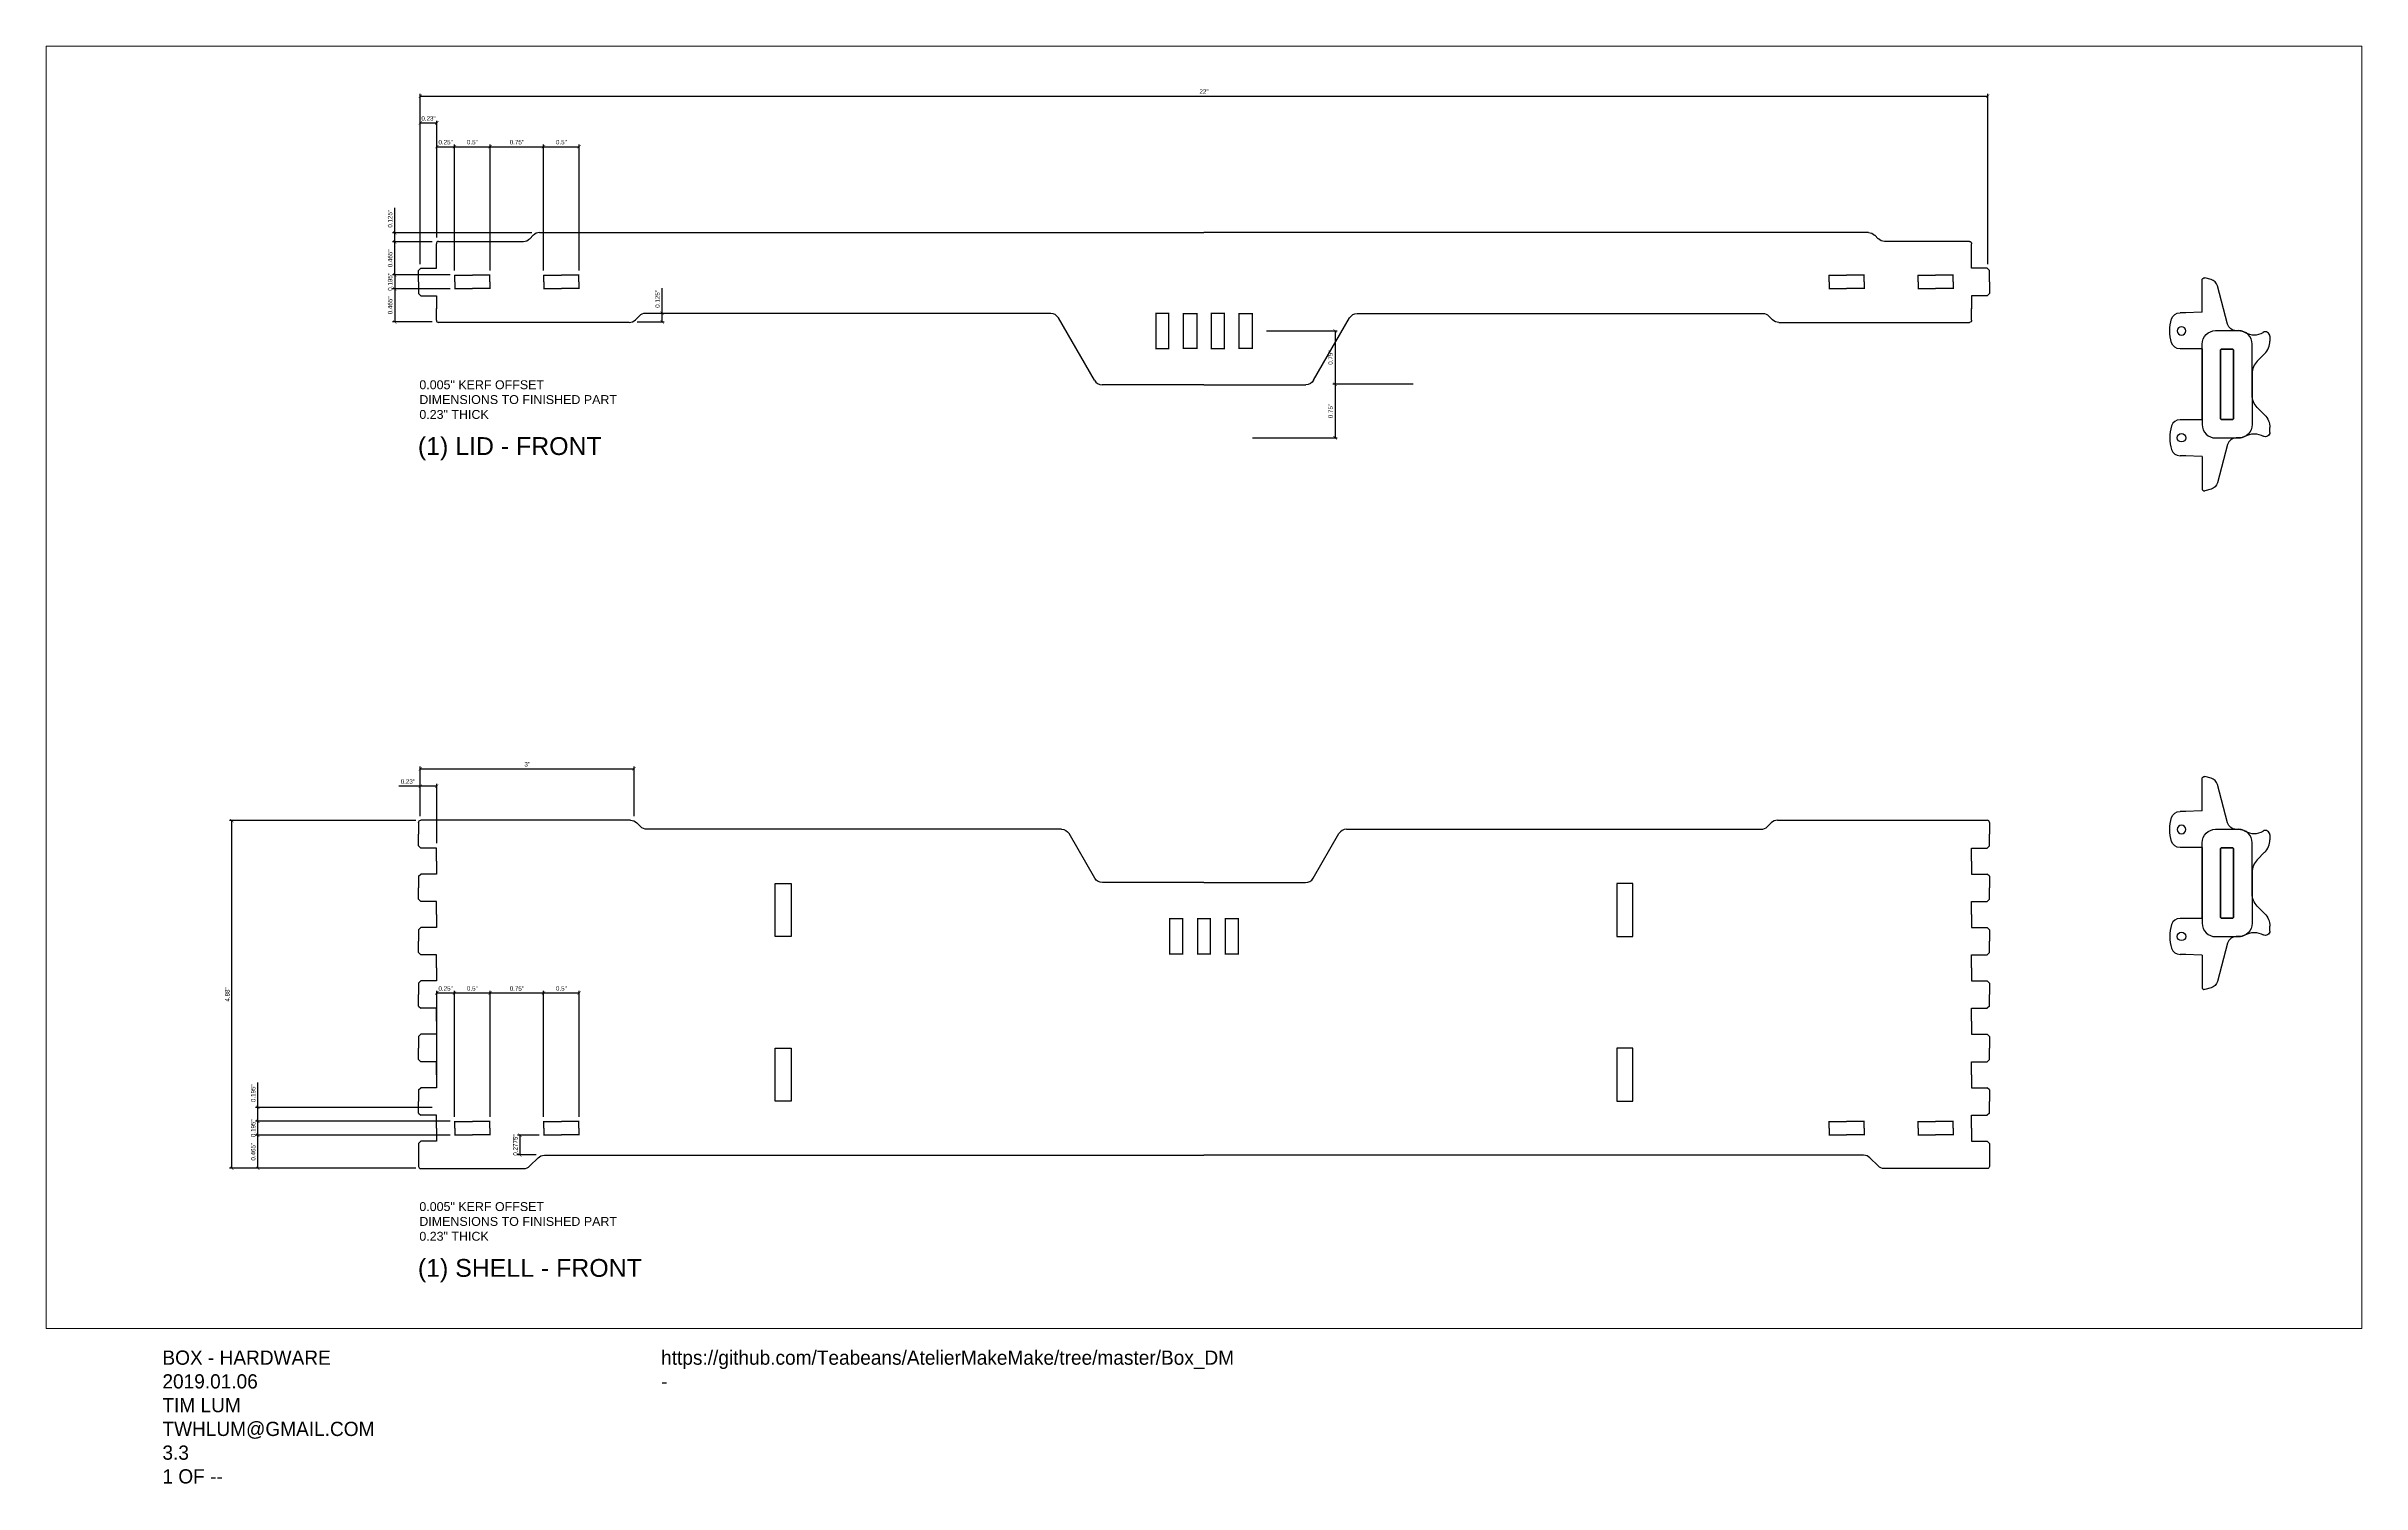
# Paper-space layout 'Elev_Front' of a CAD drawing. Header units: inches. Extents: x 0.8 to 33.2, y 1.1 to 21.2.
# The model-space entities are those that its viewports show. They can reach past a viewport. Long polylines and large blocks are cut down to what shows.
import ezdxf

# ---------------------------------------------------------------- set-up
doc = ezdxf.new("R2010")
doc.units = ezdxf.units.IN
doc.header["$MEASUREMENT"] = 0
doc.layers.add('ANNO', color=6, linetype='Continuous', lineweight=0)
doc.layers.add('CUT', color=1, linetype='Continuous')
doc.layers.add('CUT_195', color=3, linetype='Continuous')
doc.styles.get("Standard").update_dxf_attribs({"font": 'arial.ttf'})
doc.dimstyles.get("Standard").update_dxf_attribs({"dimtxt": 0.0625, "dimasz": 0.046875, "dimexe": 0.03125, "dimexo": 0.0625, "dimgap": 0.03125, "dimtad": 1, "dimdec": 4, "dimdsep": 46, "dimtxsty": 'Standard', "dimblk": 'ARCHTICK', "dimcen": 0.09, "dimadec": 0, "dimazin": 0, "dimtfac": 1, "dimtdec": 4, "dimtofl": 0, "dimtmove": 0, "dimatfit": 3, "dimldrblk": 'DOT', "dimfxl": 0, "dimtolj": 1, "dimtzin": 0, "dimarcsym": 0})

# ---------------------------------------------------------------- blocks, each defined once
blk = doc.blocks.new('BraceHole_Quarter')
at = {"layer": 'CUT', "ltscale": 0.003906}
for p, q in [((-0.25, 0.0935), (0, 0.0935)), ((-0.246, 0), (-0.246, 0.0975))]:
    blk.add_line(p, q, dxfattribs=at)
blk = doc.blocks.new('BraceHole')
at = {"color": 0}
blk.add_blockref('BraceHole_Quarter', (0, 0), dxfattribs=at)
at = {"color": 0, "xscale": -1, "rotation": 180}
blk.add_blockref('BraceHole_Quarter', (0, 0), dxfattribs=at)
at = {"color": 0, "xscale": -1}
blk.add_blockref('BraceHole_Quarter', (0, 0), dxfattribs=at)
at = {"color": 0, "rotation": 180}
blk.add_blockref('BraceHole_Quarter', (0, 0), dxfattribs=at)
blk = doc.blocks.new('BraceHoles')
at = {"color": 0}
for p in [(0.5, 0), (1.75, 0)]:
    blk.add_blockref('BraceHole', p, dxfattribs=at)
blk = doc.blocks.new('Dovetail_Half')
for p, q in [((-0.25, 0.21375), (-0.25, 0.375)), ((-0.25, 0.21375), (-0.21875, 0.1825)), ((0, 0.1825), (-0.21875, 0.1825)), ((0, 0), (0, 0.1825))]:
    blk.add_line(p, q)
blk = doc.blocks.new('Bottom_Front_Half')
at = {"layer": 'CUT', "ltscale": 0.015625}
for p, q in [((8.05, 4.885), (10.994, 4.885)), ((1.533, 4.073), (1.894, 4.698)), ((2.002, 4.76), (7.821, 4.76)), ((7.91, 4.797), (7.961, 4.848)), ((11.025, 4.854), (11.025, 4.688)), ((0, 4.01), (1.425, 4.01))]:
    blk.add_line(p, q, dxfattribs=at)
for points in [[(5.793, 3.997), (5.793, 3.253), (6.017, 3.253), (6.017, 3.997)], [(5.793, 1.685), (5.793, 0.941), (6.017, 0.941), (6.017, 1.685)]]:
    blk.add_lwpolyline(points, close=True, dxfattribs=at)
blk.add_lwpolyline([(11.025, 0.188), (11.025, 0.026, -0.414214), (10.994, -0.005), (9.55, -0.005, -0.198912), (9.461, 0.032), (9.347, 0.146, 0.198912), (9.259, 0.183), (0, 0.183)], format="xyb", dxfattribs=at)
for centre, radius, start, end in [((8.05, 4.76), 0.125, 90, 135), ((10.994, 4.854), 0.0312, 0, 90), ((2.002, 4.635), 0.125, 90, 150), ((7.821, 4.885), 0.125, 270, 315), ((1.425, 4.135), 0.125, 270, 330)]:
    blk.add_arc(centre, radius, start, end, dxfattribs=at)
at = {"xscale": -1}
blk.add_blockref('BraceHoles', (10.77, 0.562), dxfattribs=at)
at = {"layer": 'CUT', "xscale": -1}
for p in [(10.775, 4.313), (10.775, 3.563), (10.775, 2.813), (10.775, 2.063), (10.775, 1.313), (10.775, 0.562)]:
    blk.add_blockref('Dovetail_Half', p, dxfattribs=at)
at = {"layer": 'CUT', "rotation": 180}
for p in [(10.775, 4.313), (10.775, 3.563), (10.775, 2.813), (10.775, 2.063), (10.775, 1.313), (10.775, 0.562)]:
    blk.add_blockref('Dovetail_Half', p, dxfattribs=at)
blk = doc.blocks.new('HingeHole')
at = {"layer": 'CUT', "ltscale": 0.003906}
for p, q in [((-0.0975, 0.495), (0.0975, 0.495)), ((-0.0925, 0), (-0.0925, 0.5)), ((0.0925, 0.5), (0.0925, 0)), ((0.0975, 0.005), (-0.0975, 0.005))]:
    blk.add_line(p, q, dxfattribs=at)
blk = doc.blocks.new('Bottom_Front_Full')
at = {"xscale": -1}
blk.add_blockref('Bottom_Front_Half', (0, 0), dxfattribs=at)
for name, p in [('Bottom_Front_Half', (0, 0)), ('HingeHole', (-0.39, 3.005)), ('HingeHole', (0, 3.005)), ('HingeHole', (0.39, 3.005))]:
    blk.add_blockref(name, p)
blk = doc.blocks.new('Dovetail_Out_Half')
for p, q in [((0.24, 0.1925), (0.24, 0.375)), ((-0.01, 0.16125), (0.02125, 0.1925)), ((-0.01, 0), (-0.01, 0.16125)), ((0.02125, 0.1925), (0.24, 0.1925))]:
    blk.add_line(p, q)
blk = doc.blocks.new('Lid_Front_Half')
at = {"layer": 'CUT'}
for p, q in [((-9.325, 0.005), (0, 0.005)), ((-10.775, -0.313), (-10.775, -0.151)), ((-10.744, -0.12), (-9.554, -0.12)), ((-9.465, -0.083), (-9.414, -0.032)), ((-10.775, -1.224), (-10.775, -1.062)), ((-8.07, -1.255), (-10.744, -1.255)), ((-7.93, -1.167), (-7.981, -1.218)), ((-2.152, -1.13), (-7.841, -1.13)), ((-1.539, -2.068), (-2.044, -1.193)), ((0, -2.13), (-1.431, -2.13))]:
    blk.add_line(p, q, dxfattribs=at)
for centre, radius, start, end in [((-9.325, -0.12), 0.125, 90, 135), ((-10.744, -0.151), 0.0312, 90, 180), ((-9.554, 0.005), 0.125, 270, 315), ((-10.744, -1.224), 0.0312, 180, 270), ((-8.07, -1.13), 0.125, 270, 315), ((-7.841, -1.255), 0.125, 90, 135), ((-2.152, -1.255), 0.125, 30, 90), ((-1.431, -2.005), 0.125, 210, 270)]:
    blk.add_arc(centre, radius, start, end, dxfattribs=at)
at = {"xscale": -1, "rotation": 180}
for name, p in [('BraceHoles', (-10.77, -0.688)), ('HingeHole', (-0.585, -1.125))]:
    blk.add_blockref(name, p, dxfattribs=at)
at = {"rotation": 180}
blk.add_blockref('HingeHole', (-0.195, -1.125), dxfattribs=at)
at = {"layer": 'CUT'}
blk.add_blockref('Dovetail_Out_Half', (-11.015, -0.688), dxfattribs=at)
at = {"layer": 'CUT', "xscale": -1, "rotation": 180}
blk.add_blockref('Dovetail_Out_Half', (-11.015, -0.688), dxfattribs=at)
blk = doc.blocks.new('Lid_Top_Front')
blk.add_blockref('Lid_Front_Half', (0, 1.25))
at = {"xscale": -1}
blk.add_blockref('Lid_Front_Half', (0, 1.25), dxfattribs=at)
blk = doc.blocks.new('_ArchTick')
at = {"color": 0, "linetype": 'ByBlock', "const_width": 0.15}
blk.add_lwpolyline([(-0.5, -0.5), (0.5, 0.5)], dxfattribs=at)
blk = doc.blocks.new('*D299')
at = {"layer": 'ANNO', "color": 0, "lineweight": -2, "transparency": 16777216}
for p, q in [((1, 47.943), (1, 50.333)), ((1, 50.302), (23, 50.302)), ((23, 47.943), (23, 50.333))]:
    blk.add_line(p, q, dxfattribs=at)
at = {"layer": 'ANNO', "color": 0, "lineweight": -2, "transparency": 16777216, "xscale": 0.046875, "yscale": 0.046875, "zscale": 0.046875, "rotation": 180}
blk.add_blockref('_ArchTick', (1, 50.302), dxfattribs=at)
at = {"layer": 'ANNO', "color": 0, "lineweight": -2, "transparency": 16777216, "xscale": 0.046875, "yscale": 0.046875, "zscale": 0.046875}
blk.add_blockref('_ArchTick', (23, 50.302), dxfattribs=at)
at = {"layer": 'ANNO', "color": 0, "transparency": 16777216, "insert": (12, 50.365), "char_height": 0.0625, "attachment_point": 5}
blk.add_mtext('\\A1;22"', dxfattribs=at)
blk = doc.blocks.new('_Dot')
at = {"color": 0, "linetype": 'ByBlock', "lineweight": -2}
blk.add_line((-0.5, 0), (-1, 0), dxfattribs=at)
at = {"color": 0, "linetype": 'ByBlock', "const_width": 0.5}
blk.add_lwpolyline([(-0.25, 0, 1), (0.25, 0, 1)], format="xyb", close=True, dxfattribs=at)
blk = doc.blocks.new('*D300')
at = {"layer": 'ANNO', "color": 0, "lineweight": -2, "transparency": 16777216}
for p, q in [((1, 47.941), (1, 49.955)), ((1, 49.924), (1.23, 49.924)), ((1.23, 48.318), (1.23, 49.955))]:
    blk.add_line(p, q, dxfattribs=at)
at = {"layer": 'ANNO', "color": 0, "lineweight": -2, "transparency": 16777216, "xscale": 0.046875, "yscale": 0.046875, "zscale": 0.046875, "rotation": 180}
blk.add_blockref('_ArchTick', (1, 49.924), dxfattribs=at)
at = {"layer": 'ANNO', "color": 0, "lineweight": -2, "transparency": 16777216, "xscale": 0.046875, "yscale": 0.046875, "zscale": 0.046875}
blk.add_blockref('_ArchTick', (1.23, 49.924), dxfattribs=at)
at = {"layer": 'ANNO', "color": 0, "transparency": 16777216, "insert": (1.115, 49.987), "char_height": 0.0625, "attachment_point": 5}
blk.add_mtext('\\A1;0.23"', dxfattribs=at)
blk = doc.blocks.new('*D301')
at = {"layer": 'ANNO', "color": 0, "lineweight": -2, "transparency": 16777216}
for p, q in [((1.23, 48.318), (1.23, 49.622)), ((1.23, 49.591), (1.48, 49.591)), ((1.48, 47.853), (1.48, 49.622))]:
    blk.add_line(p, q, dxfattribs=at)
at = {"layer": 'ANNO', "color": 0, "lineweight": -2, "transparency": 16777216, "xscale": 0.046875, "yscale": 0.046875, "zscale": 0.046875, "rotation": 180}
blk.add_blockref('_ArchTick', (1.23, 49.591), dxfattribs=at)
at = {"layer": 'ANNO', "color": 0, "lineweight": -2, "transparency": 16777216, "xscale": 0.046875, "yscale": 0.046875, "zscale": 0.046875}
blk.add_blockref('_ArchTick', (1.48, 49.591), dxfattribs=at)
at = {"layer": 'ANNO', "color": 0, "transparency": 16777216, "insert": (1.355, 49.654), "char_height": 0.0625, "attachment_point": 5}
blk.add_mtext('\\A1;0.25"', dxfattribs=at)
blk = doc.blocks.new('*D302')
at = {"layer": 'ANNO', "color": 0, "lineweight": -2, "transparency": 16777216}
for p, q in [((1.48, 47.853), (1.48, 49.622)), ((1.48, 49.591), (1.98, 49.591)), ((1.98, 47.853), (1.98, 49.622))]:
    blk.add_line(p, q, dxfattribs=at)
at = {"layer": 'ANNO', "color": 0, "lineweight": -2, "transparency": 16777216, "xscale": 0.046875, "yscale": 0.046875, "zscale": 0.046875, "rotation": 180}
blk.add_blockref('_ArchTick', (1.48, 49.591), dxfattribs=at)
at = {"layer": 'ANNO', "color": 0, "lineweight": -2, "transparency": 16777216, "xscale": 0.046875, "yscale": 0.046875, "zscale": 0.046875}
blk.add_blockref('_ArchTick', (1.98, 49.591), dxfattribs=at)
at = {"layer": 'ANNO', "color": 0, "transparency": 16777216, "insert": (1.73, 49.654), "char_height": 0.0625, "attachment_point": 5}
blk.add_mtext('\\A1;0.5"', dxfattribs=at)
blk = doc.blocks.new('*D303')
at = {"layer": 'ANNO', "color": 0, "lineweight": -2, "transparency": 16777216}
for p, q in [((1.98, 47.853), (1.98, 49.622)), ((1.98, 49.591), (2.73, 49.591)), ((2.73, 47.853), (2.73, 49.622))]:
    blk.add_line(p, q, dxfattribs=at)
at = {"layer": 'ANNO', "color": 0, "lineweight": -2, "transparency": 16777216, "xscale": 0.046875, "yscale": 0.046875, "zscale": 0.046875, "rotation": 180}
blk.add_blockref('_ArchTick', (1.98, 49.591), dxfattribs=at)
at = {"layer": 'ANNO', "color": 0, "lineweight": -2, "transparency": 16777216, "xscale": 0.046875, "yscale": 0.046875, "zscale": 0.046875}
blk.add_blockref('_ArchTick', (2.73, 49.591), dxfattribs=at)
at = {"layer": 'ANNO', "color": 0, "transparency": 16777216, "insert": (2.355, 49.654), "char_height": 0.0625, "attachment_point": 5}
blk.add_mtext('\\A1;0.75"', dxfattribs=at)
blk = doc.blocks.new('*D304')
at = {"layer": 'ANNO', "color": 0, "lineweight": -2, "transparency": 16777216}
for p, q in [((2.73, 47.853), (2.73, 49.622)), ((2.73, 49.591), (3.23, 49.591)), ((3.23, 47.853), (3.23, 49.622))]:
    blk.add_line(p, q, dxfattribs=at)
at = {"layer": 'ANNO', "color": 0, "lineweight": -2, "transparency": 16777216, "xscale": 0.046875, "yscale": 0.046875, "zscale": 0.046875, "rotation": 180}
blk.add_blockref('_ArchTick', (2.73, 49.591), dxfattribs=at)
at = {"layer": 'ANNO', "color": 0, "lineweight": -2, "transparency": 16777216, "xscale": 0.046875, "yscale": 0.046875, "zscale": 0.046875}
blk.add_blockref('_ArchTick', (3.23, 49.591), dxfattribs=at)
at = {"layer": 'ANNO', "color": 0, "transparency": 16777216, "insert": (2.98, 49.654), "char_height": 0.0625, "attachment_point": 5}
blk.add_mtext('\\A1;0.5"', dxfattribs=at)
blk = doc.blocks.new('*D305')
at = {"layer": 'ANNO', "color": 0, "lineweight": -2, "transparency": 16777216}
for p, q in [((1.417, 47.79), (0.608, 47.79)), ((0.64, 47.79), (0.64, 47.595)), ((1.417, 47.595), (0.608, 47.595))]:
    blk.add_line(p, q, dxfattribs=at)
at = {"layer": 'ANNO', "color": 0, "lineweight": -2, "transparency": 16777216, "xscale": 0.046875, "yscale": 0.046875, "zscale": 0.046875}
for p, rotation in [((0.64, 47.79), 90), ((0.64, 47.595), 270)]:
    blk.add_blockref('_ArchTick', p, dxfattribs=dict(at, rotation=rotation))
at = {"layer": 'ANNO', "color": 0, "transparency": 16777216, "insert": (0.576, 47.693), "char_height": 0.0625, "attachment_point": 5, "rotation": 90}
blk.add_mtext('\\A1;0.195"', dxfattribs=at)
blk = doc.blocks.new('*D306')
at = {"layer": 'ANNO', "color": 0, "lineweight": -2, "transparency": 16777216}
for p, q in [((1.417, 47.595), (0.608, 47.595)), ((0.64, 47.595), (0.64, 47.13)), ((1.167, 47.13), (0.608, 47.13))]:
    blk.add_line(p, q, dxfattribs=at)
at = {"layer": 'ANNO', "color": 0, "lineweight": -2, "transparency": 16777216, "xscale": 0.046875, "yscale": 0.046875, "zscale": 0.046875}
for p, rotation in [((0.64, 47.595), 90), ((0.64, 47.13), 270)]:
    blk.add_blockref('_ArchTick', p, dxfattribs=dict(at, rotation=rotation))
at = {"layer": 'ANNO', "color": 0, "transparency": 16777216, "insert": (0.576, 47.363), "char_height": 0.0625, "attachment_point": 5, "rotation": 90}
blk.add_mtext('\\A1;0.465"', dxfattribs=at)
blk = doc.blocks.new('*D307')
at = {"layer": 'ANNO', "color": 0, "lineweight": -2, "transparency": 16777216}
for p, q in [((1.167, 48.255), (0.608, 48.255)), ((0.64, 47.79), (0.64, 48.255)), ((1.417, 47.79), (0.608, 47.79))]:
    blk.add_line(p, q, dxfattribs=at)
at = {"layer": 'ANNO', "color": 0, "lineweight": -2, "transparency": 16777216, "xscale": 0.046875, "yscale": 0.046875, "zscale": 0.046875}
for p, rotation in [((0.64, 48.255), 90), ((0.64, 47.79), 270)]:
    blk.add_blockref('_ArchTick', p, dxfattribs=dict(at, rotation=rotation))
at = {"layer": 'ANNO', "color": 0, "transparency": 16777216, "insert": (0.576, 48.023), "char_height": 0.0625, "attachment_point": 5, "rotation": 90}
blk.add_mtext('\\A1;0.465"', dxfattribs=at)
blk = doc.blocks.new('*D309')
at = {"layer": 'ANNO', "color": 0, "lineweight": -2, "transparency": 16777216}
for p, q in [((0.64, 48.38), (0.64, 48.731)), ((2.563, 48.38), (0.608, 48.38)), ((1.167, 48.255), (0.608, 48.255)), ((0.64, 48.255), (0.64, 48.38))]:
    blk.add_line(p, q, dxfattribs=at)
at = {"layer": 'ANNO', "color": 0, "lineweight": -2, "transparency": 16777216, "xscale": 0.046875, "yscale": 0.046875, "zscale": 0.046875}
for p, rotation in [((0.64, 48.38), 90), ((0.64, 48.255), 270)]:
    blk.add_blockref('_ArchTick', p, dxfattribs=dict(at, rotation=rotation))
at = {"layer": 'ANNO', "color": 0, "transparency": 16777216, "insert": (0.576, 48.579), "char_height": 0.0625, "attachment_point": 5, "rotation": 90}
blk.add_mtext('\\A1;0.125"', dxfattribs=at)
blk = doc.blocks.new('*D310')
at = {"layer": 'ANNO', "color": 0, "lineweight": -2, "transparency": 16777216}
for p, q in [((4.393, 47.255), (4.393, 47.606)), ((4.043, 47.13), (4.424, 47.13)), ((4.167, 47.255), (4.424, 47.255)), ((4.393, 47.13), (4.393, 47.255))]:
    blk.add_line(p, q, dxfattribs=at)
at = {"layer": 'ANNO', "color": 0, "lineweight": -2, "transparency": 16777216, "xscale": 0.046875, "yscale": 0.046875, "zscale": 0.046875}
for p, rotation in [((4.393, 47.255), 90), ((4.393, 47.13), 270)]:
    blk.add_blockref('_ArchTick', p, dxfattribs=dict(at, rotation=rotation))
at = {"layer": 'ANNO', "color": 0, "transparency": 16777216, "insert": (4.33, 47.454), "char_height": 0.0625, "attachment_point": 5, "rotation": 90}
blk.add_mtext('\\A1;0.125"', dxfattribs=at)
blk = doc.blocks.new('*D311')
at = {"layer": 'ANNO', "color": 0, "lineweight": -2, "transparency": 16777216}
for p, q in [((12.875, 47.005), (13.871, 47.005)), ((13.84, 47.005), (13.84, 46.255)), ((14.937, 46.255), (13.808, 46.255))]:
    blk.add_line(p, q, dxfattribs=at)
at = {"layer": 'ANNO', "color": 0, "lineweight": -2, "transparency": 16777216, "xscale": 0.046875, "yscale": 0.046875, "zscale": 0.046875}
for p, rotation in [((13.84, 47.005), 90), ((13.84, 46.255), 270)]:
    blk.add_blockref('_ArchTick', p, dxfattribs=dict(at, rotation=rotation))
at = {"layer": 'ANNO', "color": 0, "transparency": 16777216, "insert": (13.776, 46.63), "char_height": 0.0625, "attachment_point": 5, "rotation": 90}
blk.add_mtext('\\A1;0.75"', dxfattribs=at)
blk = doc.blocks.new('*D312')
at = {"layer": 'ANNO', "color": 0, "lineweight": -2, "transparency": 16777216}
for p, q in [((14.937, 46.255), (13.808, 46.255)), ((13.84, 46.255), (13.84, 45.505)), ((12.68, 45.505), (13.871, 45.505))]:
    blk.add_line(p, q, dxfattribs=at)
at = {"layer": 'ANNO', "color": 0, "lineweight": -2, "transparency": 16777216, "xscale": 0.046875, "yscale": 0.046875, "zscale": 0.046875}
for p, rotation in [((13.84, 46.255), 90), ((13.84, 45.505), 270)]:
    blk.add_blockref('_ArchTick', p, dxfattribs=dict(at, rotation=rotation))
at = {"layer": 'ANNO', "color": 0, "transparency": 16777216, "insert": (13.776, 45.88), "char_height": 0.0625, "attachment_point": 5, "rotation": 90}
blk.add_mtext('\\A1;0.75"', dxfattribs=at)
blk = doc.blocks.new('*D313')
at = {"layer": 'ANNO', "color": 0, "lineweight": -2, "transparency": 16777216}
for p, q in [((0.937, 40.13), (-1.677, 40.13)), ((-1.646, 35.25), (-1.646, 40.13)), ((0.937, 35.25), (-1.677, 35.25))]:
    blk.add_line(p, q, dxfattribs=at)
at = {"layer": 'ANNO', "color": 0, "lineweight": -2, "transparency": 16777216, "xscale": 0.046875, "yscale": 0.046875, "zscale": 0.046875}
for p, rotation in [((-1.646, 40.13), 90), ((-1.646, 35.25), 270)]:
    blk.add_blockref('_ArchTick', p, dxfattribs=dict(at, rotation=rotation))
at = {"layer": 'ANNO', "color": 0, "transparency": 16777216, "insert": (-1.709, 37.69), "char_height": 0.0625, "attachment_point": 5, "rotation": 90}
blk.add_mtext('\\A1;4.88"', dxfattribs=at)
blk = doc.blocks.new('*D314')
at = {"layer": 'ANNO', "color": 0, "lineweight": -2, "transparency": 16777216}
for p, q in [((1.417, 35.715), (-1.313, 35.715)), ((-1.282, 35.25), (-1.282, 35.715)), ((0.938, 35.25), (-1.313, 35.25))]:
    blk.add_line(p, q, dxfattribs=at)
at = {"layer": 'ANNO', "color": 0, "lineweight": -2, "transparency": 16777216, "xscale": 0.046875, "yscale": 0.046875, "zscale": 0.046875}
for p, rotation in [((-1.282, 35.715), 90), ((-1.282, 35.25), 270)]:
    blk.add_blockref('_ArchTick', p, dxfattribs=dict(at, rotation=rotation))
at = {"layer": 'ANNO', "color": 0, "transparency": 16777216, "insert": (-1.345, 35.482), "char_height": 0.0625, "attachment_point": 5, "rotation": 90}
blk.add_mtext('\\A1;0.465"', dxfattribs=at)
blk = doc.blocks.new('*D315')
at = {"layer": 'ANNO', "color": 0, "lineweight": -2, "transparency": 16777216}
for p, q in [((1.417, 35.91), (-1.313, 35.91)), ((-1.282, 35.715), (-1.282, 35.91)), ((1.417, 35.715), (-1.313, 35.715))]:
    blk.add_line(p, q, dxfattribs=at)
at = {"layer": 'ANNO', "color": 0, "lineweight": -2, "transparency": 16777216, "xscale": 0.046875, "yscale": 0.046875, "zscale": 0.046875}
for p, rotation in [((-1.282, 35.91), 90), ((-1.282, 35.715), 270)]:
    blk.add_blockref('_ArchTick', p, dxfattribs=dict(at, rotation=rotation))
at = {"layer": 'ANNO', "color": 0, "transparency": 16777216, "insert": (-1.345, 35.812), "char_height": 0.0625, "attachment_point": 5, "rotation": 90}
blk.add_mtext('\\A1;0.195"', dxfattribs=at)
blk = doc.blocks.new('*D316')
at = {"layer": 'ANNO', "color": 0, "lineweight": -2, "transparency": 16777216}
for p, q in [((2.667, 35.715), (2.366, 35.715)), ((2.625, 35.438), (2.366, 35.438)), ((2.397, 35.715), (2.397, 35.438))]:
    blk.add_line(p, q, dxfattribs=at)
at = {"layer": 'ANNO', "color": 0, "lineweight": -2, "transparency": 16777216, "xscale": 0.046875, "yscale": 0.046875, "zscale": 0.046875}
for p, rotation in [((2.397, 35.715), 90), ((2.397, 35.438), 270)]:
    blk.add_blockref('_ArchTick', p, dxfattribs=dict(at, rotation=rotation))
at = {"layer": 'ANNO', "color": 0, "transparency": 16777216, "insert": (2.334, 35.576), "char_height": 0.0625, "attachment_point": 5, "rotation": 90}
blk.add_mtext('\\A1;0.2775"', dxfattribs=at)
blk = doc.blocks.new('*D317')
at = {"layer": 'ANNO', "color": 0, "lineweight": -2, "transparency": 16777216}
for p, q in [((-1.282, 36.105), (-1.282, 36.456)), ((1.168, 36.105), (-1.313, 36.105)), ((-1.282, 35.91), (-1.282, 36.105)), ((1.417, 35.91), (-1.313, 35.91))]:
    blk.add_line(p, q, dxfattribs=at)
at = {"layer": 'ANNO', "color": 0, "lineweight": -2, "transparency": 16777216, "xscale": 0.046875, "yscale": 0.046875, "zscale": 0.046875}
for p, rotation in [((-1.282, 36.105), 90), ((-1.282, 35.91), 270)]:
    blk.add_blockref('_ArchTick', p, dxfattribs=dict(at, rotation=rotation))
at = {"layer": 'ANNO', "color": 0, "transparency": 16777216, "insert": (-1.345, 36.304), "char_height": 0.0625, "attachment_point": 5, "rotation": 90}
blk.add_mtext('\\A1;0.195"', dxfattribs=at)
blk = doc.blocks.new('*D318')
at = {"layer": 'ANNO', "color": 0, "lineweight": -2, "transparency": 16777216}
for p, q in [((1, 40.193), (1, 40.647)), ((1.23, 39.812), (1.23, 40.647)), ((1, 40.615), (0.697, 40.615)), ((1.23, 40.615), (1, 40.615))]:
    blk.add_line(p, q, dxfattribs=at)
at = {"layer": 'ANNO', "color": 0, "lineweight": -2, "transparency": 16777216, "xscale": 0.046875, "yscale": 0.046875, "zscale": 0.046875, "rotation": 180}
blk.add_blockref('_ArchTick', (1, 40.615), dxfattribs=at)
at = {"layer": 'ANNO', "color": 0, "lineweight": -2, "transparency": 16777216, "xscale": 0.046875, "yscale": 0.046875, "zscale": 0.046875}
blk.add_blockref('_ArchTick', (1.23, 40.615), dxfattribs=at)
at = {"layer": 'ANNO', "color": 0, "transparency": 16777216, "insert": (0.825, 40.679), "char_height": 0.0625, "attachment_point": 5}
blk.add_mtext('\\A1;0.23"', dxfattribs=at)
blk = doc.blocks.new('*D319')
at = {"layer": 'ANNO', "color": 0, "lineweight": -2, "transparency": 16777216}
for p, q in [((1, 40.193), (1, 40.889)), ((1, 40.858), (4, 40.858)), ((4, 40.193), (4, 40.889))]:
    blk.add_line(p, q, dxfattribs=at)
at = {"layer": 'ANNO', "color": 0, "lineweight": -2, "transparency": 16777216, "xscale": 0.046875, "yscale": 0.046875, "zscale": 0.046875, "rotation": 180}
blk.add_blockref('_ArchTick', (1, 40.858), dxfattribs=at)
at = {"layer": 'ANNO', "color": 0, "lineweight": -2, "transparency": 16777216, "xscale": 0.046875, "yscale": 0.046875, "zscale": 0.046875}
blk.add_blockref('_ArchTick', (4, 40.858), dxfattribs=at)
at = {"layer": 'ANNO', "color": 0, "transparency": 16777216, "insert": (2.5, 40.921), "char_height": 0.0625, "attachment_point": 5}
blk.add_mtext('\\A1;3"', dxfattribs=at)
blk = doc.blocks.new('Latch_Mid')
at = {"layer": 'CUT_195', "ltscale": 0.007812}
for p, q in [((0.253, 0.919), (0.253, 1.369)), ((0.253, 0.919), (0.49, 0.909)), ((0.48, 0.909), (0.562, 0.909)), ((0.253, 0.403), (0.49, 0.403)), ((0.48, 0.403), (0.562, 0.403)), ((-0.625, -0.524), (-0.521, -0.42)), ((-0.698, -0.768), (-0.698, -0.7))]:
    blk.add_line(p, q, dxfattribs=at)
for points in [[(-0.448, -0.243), (-0.448, 0.472, -0.414214), (-0.261, 0.659), (-0.226, 0.659, 0.339454), (-0.105, 0.752), (0.038, 1.288, -0.267949), (0.127, 1.376), (0.214, 1.4)], [(0.253, 0.403), (0.253, -0.659, -0.414214), (0.065, -0.847), (-0.261, -0.847, -0.131652), (-0.354, -0.822, -0.131652)]]:
    blk.add_lwpolyline(points, format="xyb", dxfattribs=at)
at = {"layer": 'CUT_195'}
blk.add_lwpolyline([(-0.19, -0.573), (-0.19, 0.386, -0.414214), (-0.174, 0.401), (-0.021, 0.401, -0.414214), (-0.005, 0.386), (-0.005, -0.573, -0.414214), (-0.021, -0.589), (-0.174, -0.589, -0.414214)], format="xyb", close=True, dxfattribs=at)
at = {"layer": 'CUT_195', "ltscale": 0.003906}
blk.add_circle((0.542, 0.656), 0.0595, dxfattribs=at)
at = {"layer": 'CUT_195', "ltscale": 0.007812}
for centre, radius, start, end in [((0.222, 1.369), 0.0312, 0, 105), ((0.562, 0.784), 0.125, 18.3655, 90), ((0.177, 0.656), 0.531, 341.6345, 18.3655), ((0.562, 0.528), 0.125, 270, 341.6345), ((-0.698, -0.243), 0.25, 315, 0), ((-0.448, -0.7), 0.25, 135, 180), ((-0.636, -0.768), 0.0625, 180, 300), ((-0.479, -1.038), 0.25, 60, 120), ((-0.261, -0.659), 0.188, 240, 270)]:
    blk.add_arc(centre, radius, start, end, dxfattribs=at)
blk = doc.blocks.new('*D342')
at = {"layer": 'ANNO', "color": 0, "lineweight": -2, "transparency": 16777216}
for p, q in [((1.23, 36.437), (1.23, 37.742)), ((1.23, 37.711), (1.48, 37.711)), ((1.48, 35.972), (1.48, 37.742))]:
    blk.add_line(p, q, dxfattribs=at)
at = {"layer": 'ANNO', "color": 0, "lineweight": -2, "transparency": 16777216, "xscale": 0.046875, "yscale": 0.046875, "zscale": 0.046875, "rotation": 180}
blk.add_blockref('_ArchTick', (1.23, 37.711), dxfattribs=at)
at = {"layer": 'ANNO', "color": 0, "lineweight": -2, "transparency": 16777216, "xscale": 0.046875, "yscale": 0.046875, "zscale": 0.046875}
blk.add_blockref('_ArchTick', (1.48, 37.711), dxfattribs=at)
at = {"layer": 'ANNO', "color": 0, "transparency": 16777216, "insert": (1.355, 37.774), "char_height": 0.0625, "attachment_point": 5}
blk.add_mtext('\\A1;0.25"', dxfattribs=at)
blk = doc.blocks.new('*D343')
at = {"layer": 'ANNO', "color": 0, "lineweight": -2, "transparency": 16777216}
for p, q in [((1.48, 35.972), (1.48, 37.742)), ((1.48, 37.711), (1.98, 37.711)), ((1.98, 35.972), (1.98, 37.742))]:
    blk.add_line(p, q, dxfattribs=at)
at = {"layer": 'ANNO', "color": 0, "lineweight": -2, "transparency": 16777216, "xscale": 0.046875, "yscale": 0.046875, "zscale": 0.046875, "rotation": 180}
blk.add_blockref('_ArchTick', (1.48, 37.711), dxfattribs=at)
at = {"layer": 'ANNO', "color": 0, "lineweight": -2, "transparency": 16777216, "xscale": 0.046875, "yscale": 0.046875, "zscale": 0.046875}
blk.add_blockref('_ArchTick', (1.98, 37.711), dxfattribs=at)
at = {"layer": 'ANNO', "color": 0, "transparency": 16777216, "insert": (1.73, 37.774), "char_height": 0.0625, "attachment_point": 5}
blk.add_mtext('\\A1;0.5"', dxfattribs=at)
blk = doc.blocks.new('*D340')
at = {"layer": 'ANNO', "color": 0, "lineweight": -2, "transparency": 16777216}
for p, q in [((1.98, 35.972), (1.98, 37.742)), ((1.98, 37.711), (2.73, 37.711)), ((2.73, 35.972), (2.73, 37.742))]:
    blk.add_line(p, q, dxfattribs=at)
at = {"layer": 'ANNO', "color": 0, "lineweight": -2, "transparency": 16777216, "xscale": 0.046875, "yscale": 0.046875, "zscale": 0.046875, "rotation": 180}
blk.add_blockref('_ArchTick', (1.98, 37.711), dxfattribs=at)
at = {"layer": 'ANNO', "color": 0, "lineweight": -2, "transparency": 16777216, "xscale": 0.046875, "yscale": 0.046875, "zscale": 0.046875}
blk.add_blockref('_ArchTick', (2.73, 37.711), dxfattribs=at)
at = {"layer": 'ANNO', "color": 0, "transparency": 16777216, "insert": (2.355, 37.774), "char_height": 0.0625, "attachment_point": 5}
blk.add_mtext('\\A1;0.75"', dxfattribs=at)
blk = doc.blocks.new('*D341')
at = {"layer": 'ANNO', "color": 0, "lineweight": -2, "transparency": 16777216}
for p, q in [((2.73, 35.972), (2.73, 37.742)), ((2.73, 37.711), (3.23, 37.711)), ((3.23, 35.972), (3.23, 37.742))]:
    blk.add_line(p, q, dxfattribs=at)
at = {"layer": 'ANNO', "color": 0, "lineweight": -2, "transparency": 16777216, "xscale": 0.046875, "yscale": 0.046875, "zscale": 0.046875, "rotation": 180}
blk.add_blockref('_ArchTick', (2.73, 37.711), dxfattribs=at)
at = {"layer": 'ANNO', "color": 0, "lineweight": -2, "transparency": 16777216, "xscale": 0.046875, "yscale": 0.046875, "zscale": 0.046875}
blk.add_blockref('_ArchTick', (3.23, 37.711), dxfattribs=at)
at = {"layer": 'ANNO', "color": 0, "transparency": 16777216, "insert": (2.98, 37.774), "char_height": 0.0625, "attachment_point": 5}
blk.add_mtext('\\A1;0.5"', dxfattribs=at)

msp = doc.modelspace()

# ---------------------------------------------------------------- block references
at = {"layer": 'CUT', "xscale": -1}
for name, p in [('Lid_Top_Front', (12, 47.13)), ('Latch_Mid', (26.2627, 46.34875)), ('Latch_Mid', (26.2627, 39.34875)), ('Bottom_Front_Full', (12, 35.25))]:
    msp.add_blockref(name, p, dxfattribs=at)
at = {"layer": 'CUT', "rotation": 180}
for p in [(26.2627, 46.16125), (26.2627, 39.16125)]:
    msp.add_blockref('Latch_Mid', p, dxfattribs=at)

# ---------------------------------------------------------------- texts
at = {"layer": 'ANNO', "attachment_point": 1}
for s, insert, char_height in [('0.005" KERF OFFSET^JDIMENSIONS TO FINISHED PART\\P0.23" THICK', (0.98614, 46.31145), 0.125), ('(1) LID - FRONT', (0.96567, 45.51319), 0.25), ('0.005" KERF OFFSET^JDIMENSIONS TO FINISHED PART\\P0.23" THICK', (0.98614, 34.77464), 0.125), ('(1) SHELL - FRONT', (0.96567, 33.97639), 0.25)]:
    msp.add_mtext_dynamic_manual_height_columns(s, width=6.5687803, gutter_width=1, heights=[0], dxfattribs=dict(at, insert=insert, char_height=char_height))

# ---------------------------------------------------------------- dimensions: what is measured, and where the dimension line sits
at = {"layer": 'ANNO'}
for base, p1, p2, picture, middle in [((23, 50.30195), (1, 47.88), (23, 47.88), '*D299', (12, 50.36458)), ((1.98, 49.59082), (1.48, 47.79), (1.98, 47.79), '*D302', (1.73, 49.65398)), ((2.73, 49.59082), (1.98, 47.79), (2.73, 47.79), '*D303', (2.355, 49.65398)), ((3.23, 49.59082), (2.73, 47.79), (3.23, 47.79), '*D304', (2.98, 49.65398)), ((4, 40.85786), (1, 40.13), (4, 40.13), '*D319', (2.5, 40.92104)), ((1, 40.61539), (1.23, 39.75), (1, 40.13), '*D318', (0.82527, 40.67857)), ((1.98, 37.71082), (1.48, 35.91), (1.98, 35.91), '*D343', (1.73, 37.77398)), ((2.73, 37.71082), (1.98, 35.91), (2.73, 35.91), '*D340', (2.355, 37.77398)), ((3.23, 37.71082), (2.73, 35.91), (3.23, 35.91), '*D341', (2.98, 37.77398))]:
    dim = msp.add_linear_dim(base=base, p1=p1, p2=p2, dimstyle='Standard', override={"dimpost": '"'}, dxfattribs=at)
    dim.commit()
    dim.dimension.update_dxf_attribs({"geometry": picture, "text_midpoint": middle})
for base, p1, p2, picture, middle in [((1.23, 49.92377), (1, 47.87875), (1.23, 48.255), '*D300', (1.115, 49.92377)), ((1.48, 49.59082), (1.23, 48.255), (1.48, 47.79), '*D301', (1.355, 49.59082)), ((1.48, 37.71082), (1.23, 36.375), (1.48, 35.91), '*D342', (1.355, 37.71082))]:
    dim = msp.add_linear_dim(base=base, p1=p1, p2=p2, dimstyle='Standard', override={"dimpost": '"'}, dxfattribs=at)
    dim.commit()
    dim.dimension.update_dxf_attribs({"geometry": picture, "text_midpoint": middle, "dimtype": 160})
for base, p1, p2, picture, middle in [((0.63958, 48.38), (1.23, 48.255), (2.625, 48.38), '*D309', (0.57642, 48.57901)), ((0.63958, 48.255), (1.48, 47.79), (1.23, 48.255), '*D307', (0.57642, 48.0225)), ((0.63958, 47.13), (1.48, 47.595), (1.23, 47.13), '*D306', (0.57642, 47.3625)), ((4.39269, 47.255), (3.98, 47.13), (4.105, 47.255), '*D310', (4.32952, 47.45401)), ((13.8396, 46.255), (12.8125, 47.005), (15, 46.255), '*D311', (13.77644, 46.63)), ((13.8396, 45.505), (15, 46.255), (12.6175, 45.505), '*D312', (13.77644, 45.88)), ((-1.64575, 40.13), (1, 35.25), (1, 40.13), '*D313', (-1.70891, 37.69)), ((-1.28184, 36.105), (1.48, 35.91), (1.23, 36.105), '*D317', (-1.345, 36.30401)), ((-1.28184, 35.715), (1, 35.25), (1.48, 35.715), '*D314', (-1.345, 35.4825))]:
    dim = msp.add_linear_dim(base=base, p1=p1, p2=p2, angle=90, dimstyle='Standard', override={"dimpost": '"'}, dxfattribs=at)
    dim.commit()
    dim.dimension.update_dxf_attribs({"geometry": picture, "text_midpoint": middle})
for base, p1, p2, picture, middle in [((0.63958, 47.595), (1.48, 47.79), (1.48, 47.595), '*D305', (0.63958, 47.6925)), ((-1.28184, 35.91), (1.48, 35.715), (1.48, 35.91), '*D315', (-1.28184, 35.8125)), ((2.39677, 35.4375), (2.73, 35.715), (2.6875, 35.4375), '*D316', (2.39677, 35.57625))]:
    dim = msp.add_linear_dim(base=base, p1=p1, p2=p2, angle=90, dimstyle='Standard', override={"dimpost": '"'}, dxfattribs=at)
    dim.commit()
    dim.dimension.update_dxf_attribs({"geometry": picture, "text_midpoint": middle, "dimtype": 160})

psp = doc.layouts.new('Elev_Front')

# ---------------------------------------------------------------- texts
at = {"layer": 'ANNO', "char_height": 0.2, "attachment_point": 1}
for s, insert in [('{\\fUbuntu|b0|i0|c0|p34;BOX - HARDWARE\\P2019.01.06\\PTIM LUM\\PTWHLUM@GMAIL.COM\\P3.3\\P1 OF --}', (2.38, 2.942)), ('{\\fUbuntu|b0|i0|c0|p34;https://github.com/Teabeans/AtelierMakeMake/tree/master/Box_DM\\P-}', (9.38, 2.942))]:
    psp.add_mtext_dynamic_manual_height_columns(s, width=3.50241, gutter_width=1, heights=[0], dxfattribs=dict(at, insert=insert))

# ---------------------------------------------------------------- viewports
at = {"layer": '0', "view_target_point": (-117.40834, 108.36181)}
psp.add_viewport(center=(17, 12.25), size=(32.5, 18), view_center_point=(129.40834, -66.36181), view_height=18, dxfattribs=at)

doc.saveas('drawing.dxf')
